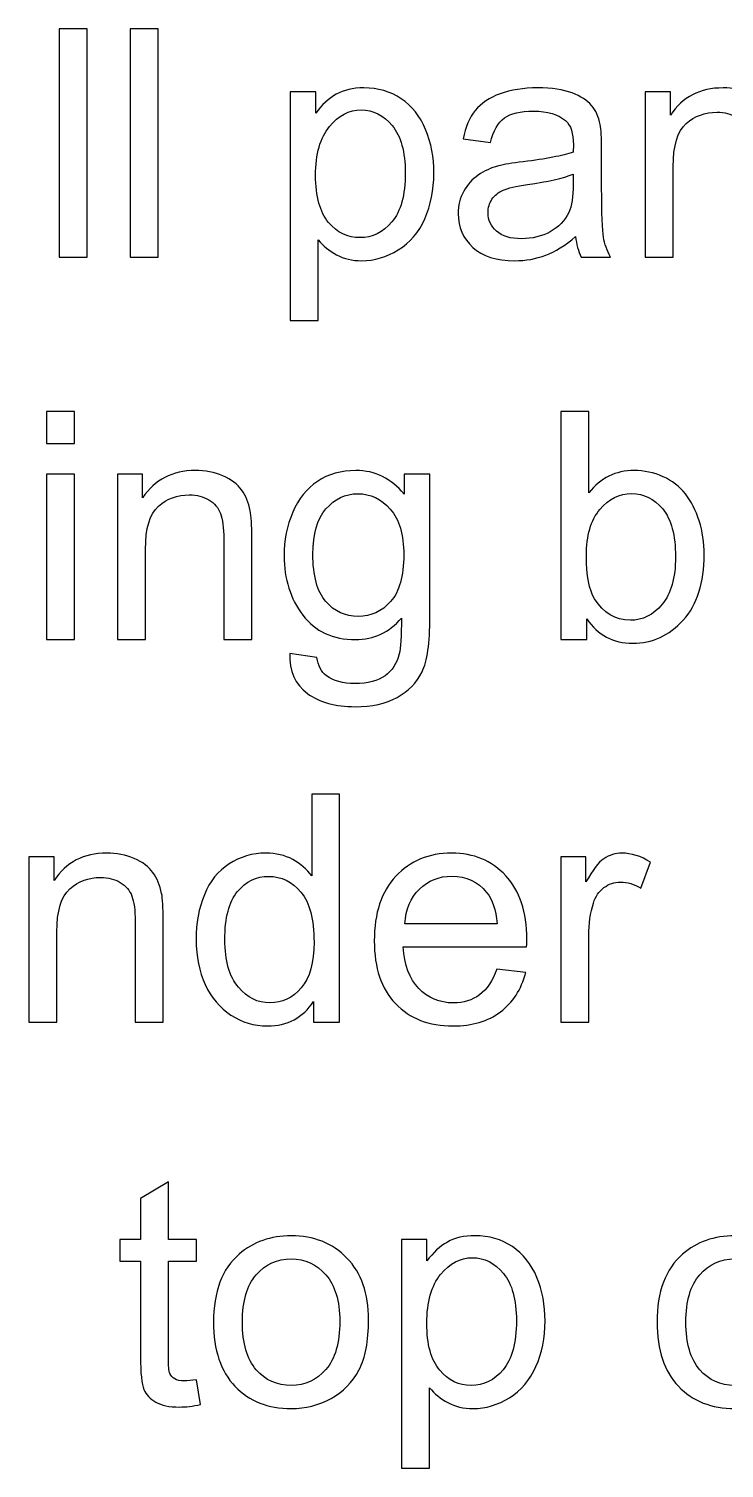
# Model space of a CAD drawing. Header units: centimetres. Extents: x -233 to -82, y 123 to 153.
# Drawn here: x -167.181 to -166.412, y 146.526 to 148.118 of the extents above; entities that cross this region are included whole.
import ezdxf

# ---------------------------------------------------------------- set-up
doc = ezdxf.new("R2010")
doc.units = ezdxf.units.CM
doc.header["$MEASUREMENT"] = 0
doc.layers.add('layer 1', color=7, linetype='Continuous')

msp = doc.modelspace()

# ---------------------------------------------------------------- linework, layer by layer
at = {"layer": 'layer 1'}
for points, knots in [([(-167.14707, 147.86595), (-167.14707, 147.86595), (-167.14707, 148.11845), (-167.14707, 148.11845), (-167.14707, 148.11845), (-167.14707, 148.11845), (-167.11607, 148.11845), (-167.11607, 148.11845), (-167.11607, 148.11845), (-167.11607, 148.11845), (-167.11607, 147.86595), (-167.11607, 147.86595), (-167.11607, 147.86595), (-167.11607, 147.86595), (-167.14707, 147.86595), (-167.14707, 147.86595)], [0, 0, 0, 0, 0.2, 0.2, 0.2, 0.2, 0.4, 0.4, 0.4, 0.4, 0.6, 0.6, 0.6, 0.6, 1, 1, 1, 1]), ([(-167.06867, 147.86595), (-167.06867, 147.86595), (-167.06867, 148.11845), (-167.06867, 148.11845), (-167.06867, 148.11845), (-167.06867, 148.11845), (-167.03767, 148.11845), (-167.03767, 148.11845), (-167.03767, 148.11845), (-167.03767, 148.11845), (-167.03767, 147.86595), (-167.03767, 147.86595), (-167.03767, 147.86595), (-167.03767, 147.86595), (-167.06867, 147.86595), (-167.06867, 147.86595)], [0, 0, 0, 0, 0.2, 0.2, 0.2, 0.2, 0.4, 0.4, 0.4, 0.4, 0.6, 0.6, 0.6, 0.6, 1, 1, 1, 1]), ([(-166.89157, 147.79585), (-166.89157, 147.79585), (-166.89157, 148.04885), (-166.89157, 148.04885), (-166.89157, 148.04885), (-166.89157, 148.04885), (-166.86337, 148.04885), (-166.86337, 148.04885), (-166.86337, 148.04885), (-166.86337, 148.04885), (-166.86337, 148.02515), (-166.86337, 148.02515), (-166.86337, 148.02515), (-166.85667, 148.03445), (-166.84917, 148.04135), (-166.84077, 148.04605), (-166.84077, 148.04605), (-166.83247, 148.05075), (-166.82227, 148.05305), (-166.81027, 148.05305), (-166.81027, 148.05305), (-166.79467, 148.05305), (-166.78087, 148.04905), (-166.76897, 148.04105), (-166.76897, 148.04105), (-166.75707, 148.03295), (-166.74797, 148.02165), (-166.74187, 148.00695), (-166.74187, 148.00695), (-166.73577, 147.99225), (-166.73277, 147.97625), (-166.73277, 147.95875), (-166.73277, 147.95875), (-166.73277, 147.94005), (-166.73617, 147.92325), (-166.74287, 147.90825), (-166.74287, 147.90825), (-166.74957, 147.89325), (-166.75937, 147.88175), (-166.77217, 147.87385), (-166.77217, 147.87385), (-166.78497, 147.86585), (-166.79847, 147.86185), (-166.81257, 147.86185), (-166.81257, 147.86185), (-166.82287, 147.86185), (-166.83217, 147.86405), (-166.84037, 147.86845), (-166.84037, 147.86845), (-166.84857, 147.87275), (-166.85527, 147.87825), (-166.86057, 147.88485), (-166.86057, 147.88485), (-166.86057, 147.88485), (-166.86057, 147.79585), (-166.86057, 147.79585), (-166.86057, 147.79585), (-166.86057, 147.79585), (-166.89157, 147.79585), (-166.89157, 147.79585)], [0, 0, 0, 0, 0.0625, 0.0625, 0.0625, 0.0625, 0.125, 0.125, 0.125, 0.125, 0.1875, 0.1875, 0.1875, 0.1875, 0.25, 0.25, 0.25, 0.25, 0.3125, 0.3125, 0.3125, 0.3125, 0.375, 0.375, 0.375, 0.375, 0.4375, 0.4375, 0.4375, 0.4375, 0.5, 0.5, 0.5, 0.5, 0.5625, 0.5625, 0.5625, 0.5625, 0.625, 0.625, 0.625, 0.625, 0.6875, 0.6875, 0.6875, 0.6875, 0.75, 0.75, 0.75, 0.75, 0.8125, 0.8125, 0.8125, 0.8125, 0.875, 0.875, 0.875, 0.875, 1, 1, 1, 1]), ([(-166.57607, 147.88855), (-166.58757, 147.87875), (-166.59857, 147.87185), (-166.60917, 147.86785), (-166.60917, 147.86785), (-166.61987, 147.86385), (-166.63127, 147.86185), (-166.64337, 147.86185), (-166.64337, 147.86185), (-166.66347, 147.86185), (-166.67897, 147.86675), (-166.68977, 147.87655), (-166.68977, 147.87655), (-166.70057, 147.88635), (-166.70597, 147.89885), (-166.70597, 147.91415), (-166.70597, 147.91415), (-166.70597, 147.92315), (-166.70387, 147.93135), (-166.69977, 147.93875), (-166.69977, 147.93875), (-166.69567, 147.94615), (-166.69037, 147.95205), (-166.68377, 147.95655), (-166.68377, 147.95655), (-166.67717, 147.96105), (-166.66977, 147.96445), (-166.66147, 147.96675), (-166.66147, 147.96675), (-166.65537, 147.96835), (-166.64627, 147.96985), (-166.63397, 147.97135), (-166.63397, 147.97135), (-166.60887, 147.97435), (-166.59047, 147.97795), (-166.57867, 147.98205), (-166.57867, 147.98205), (-166.57857, 147.98635), (-166.57847, 147.98905), (-166.57847, 147.99015), (-166.57847, 147.99015), (-166.57847, 148.00275), (-166.58137, 148.01165), (-166.58727, 148.01685), (-166.58727, 148.01685), (-166.59517, 148.02385), (-166.60697, 148.02735), (-166.62257, 148.02735), (-166.62257, 148.02735), (-166.63717, 148.02735), (-166.64797, 148.02485), (-166.65487, 148.01975), (-166.65487, 148.01975), (-166.66177, 148.01465), (-166.66697, 148.00555), (-166.67027, 147.99255), (-166.67027, 147.99255), (-166.67027, 147.99255), (-166.70057, 147.99665), (-166.70057, 147.99665), (-166.70057, 147.99665), (-166.69787, 148.00965), (-166.69327, 148.02015), (-166.68697, 148.02815), (-166.68697, 148.02815), (-166.68067, 148.03605), (-166.67147, 148.04225), (-166.65957, 148.04655), (-166.65957, 148.04655), (-166.64767, 148.05085), (-166.63377, 148.05305), (-166.61807, 148.05305), (-166.61807, 148.05305), (-166.60247, 148.05305), (-166.58977, 148.05125), (-166.57997, 148.04755), (-166.57997, 148.04755), (-166.57027, 148.04385), (-166.56307, 148.03915), (-166.55847, 148.03365), (-166.55847, 148.03365), (-166.55387, 148.02805), (-166.55067, 148.02105), (-166.54887, 148.01255), (-166.54887, 148.01255), (-166.54777, 148.00725), (-166.54727, 147.99775), (-166.54727, 147.98395), (-166.54727, 147.98395), (-166.54727, 147.98395), (-166.54727, 147.94265), (-166.54727, 147.94265), (-166.54727, 147.94265), (-166.54727, 147.91375), (-166.54657, 147.89555), (-166.54527, 147.88795), (-166.54527, 147.88795), (-166.54397, 147.88025), (-166.54137, 147.87295), (-166.53747, 147.86595), (-166.53747, 147.86595), (-166.53747, 147.86595), (-166.56987, 147.86595), (-166.56987, 147.86595), (-166.56987, 147.86595), (-166.57307, 147.87235), (-166.57517, 147.87985), (-166.57607, 147.88855)], [0, 0, 0, 0, 0.0357143, 0.0357143, 0.0357143, 0.0357143, 0.0714286, 0.0714286, 0.0714286, 0.0714286, 0.1071429, 0.1071429, 0.1071429, 0.1071429, 0.1428571, 0.1428571, 0.1428571, 0.1428571, 0.1785714, 0.1785714, 0.1785714, 0.1785714, 0.2142857, 0.2142857, 0.2142857, 0.2142857, 0.25, 0.25, 0.25, 0.25, 0.2857143, 0.2857143, 0.2857143, 0.2857143, 0.3214286, 0.3214286, 0.3214286, 0.3214286, 0.3571429, 0.3571429, 0.3571429, 0.3571429, 0.3928571, 0.3928571, 0.3928571, 0.3928571, 0.4285714, 0.4285714, 0.4285714, 0.4285714, 0.4642857, 0.4642857, 0.4642857, 0.4642857, 0.5, 0.5, 0.5, 0.5, 0.5357143, 0.5357143, 0.5357143, 0.5357143, 0.5714286, 0.5714286, 0.5714286, 0.5714286, 0.6071429, 0.6071429, 0.6071429, 0.6071429, 0.6428571, 0.6428571, 0.6428571, 0.6428571, 0.6785714, 0.6785714, 0.6785714, 0.6785714, 0.7142857, 0.7142857, 0.7142857, 0.7142857, 0.75, 0.75, 0.75, 0.75, 0.7857143, 0.7857143, 0.7857143, 0.7857143, 0.8214286, 0.8214286, 0.8214286, 0.8214286, 0.8571429, 0.8571429, 0.8571429, 0.8571429, 0.8928571, 0.8928571, 0.8928571, 0.8928571, 0.9285714, 0.9285714, 0.9285714, 0.9285714, 1, 1, 1, 1]), ([(-166.49917, 147.86595), (-166.49917, 147.86595), (-166.49917, 148.04885), (-166.49917, 148.04885), (-166.49917, 148.04885), (-166.49917, 148.04885), (-166.47127, 148.04885), (-166.47127, 148.04885), (-166.47127, 148.04885), (-166.47127, 148.04885), (-166.47127, 148.02285), (-166.47127, 148.02285), (-166.47127, 148.02285), (-166.45787, 148.04295), (-166.43847, 148.05305), (-166.41307, 148.05305), (-166.41307, 148.05305), (-166.40207, 148.05305), (-166.39197, 148.05105), (-166.38267, 148.04715), (-166.38267, 148.04715), (-166.37337, 148.04315), (-166.36647, 148.03795), (-166.36187, 148.03155), (-166.36187, 148.03155), (-166.35737, 148.02505), (-166.35417, 148.01745), (-166.35227, 148.00855), (-166.35227, 148.00855), (-166.35117, 148.00285), (-166.35057, 147.99275), (-166.35057, 147.97845), (-166.35057, 147.97845), (-166.35057, 147.97845), (-166.35057, 147.86595), (-166.35057, 147.86595), (-166.35057, 147.86595), (-166.35057, 147.86595), (-166.38157, 147.86595), (-166.38157, 147.86595), (-166.38157, 147.86595), (-166.38157, 147.86595), (-166.38157, 147.97725), (-166.38157, 147.97725), (-166.38157, 147.97725), (-166.38157, 147.98985), (-166.38277, 147.99925), (-166.38517, 148.00555), (-166.38517, 148.00555), (-166.38757, 148.01185), (-166.39187, 148.01685), (-166.39797, 148.02055), (-166.39797, 148.02055), (-166.40417, 148.02425), (-166.41137, 148.02615), (-166.41967, 148.02615), (-166.41967, 148.02615), (-166.43287, 148.02615), (-166.44427, 148.02195), (-166.45377, 148.01355), (-166.45377, 148.01355), (-166.46337, 148.00515), (-166.46817, 147.98925), (-166.46817, 147.96585), (-166.46817, 147.96585), (-166.46817, 147.96585), (-166.46817, 147.86595), (-166.46817, 147.86595), (-166.46817, 147.86595), (-166.46817, 147.86595), (-166.49917, 147.86595), (-166.49917, 147.86595)], [0, 0, 0, 0, 0.0526316, 0.0526316, 0.0526316, 0.0526316, 0.1052632, 0.1052632, 0.1052632, 0.1052632, 0.1578947, 0.1578947, 0.1578947, 0.1578947, 0.2105263, 0.2105263, 0.2105263, 0.2105263, 0.2631579, 0.2631579, 0.2631579, 0.2631579, 0.3157895, 0.3157895, 0.3157895, 0.3157895, 0.3684211, 0.3684211, 0.3684211, 0.3684211, 0.4210526, 0.4210526, 0.4210526, 0.4210526, 0.4736842, 0.4736842, 0.4736842, 0.4736842, 0.5263158, 0.5263158, 0.5263158, 0.5263158, 0.5789474, 0.5789474, 0.5789474, 0.5789474, 0.6315789, 0.6315789, 0.6315789, 0.6315789, 0.6842105, 0.6842105, 0.6842105, 0.6842105, 0.7368421, 0.7368421, 0.7368421, 0.7368421, 0.7894737, 0.7894737, 0.7894737, 0.7894737, 0.8421053, 0.8421053, 0.8421053, 0.8421053, 0.8947368, 0.8947368, 0.8947368, 0.8947368, 1, 1, 1, 1]), ([(-166.86357, 147.95635), (-166.86357, 147.93285), (-166.85877, 147.91545), (-166.84927, 147.90425), (-166.84927, 147.90425), (-166.83977, 147.89295), (-166.82817, 147.88735), (-166.81457, 147.88735), (-166.81457, 147.88735), (-166.80087, 147.88735), (-166.78907, 147.89315), (-166.77917, 147.90485), (-166.77917, 147.90485), (-166.76937, 147.91645), (-166.76447, 147.93445), (-166.76447, 147.95895), (-166.76447, 147.95895), (-166.76447, 147.98225), (-166.76927, 147.99975), (-166.77887, 148.01135), (-166.77887, 148.01135), (-166.78847, 148.02295), (-166.79997, 148.02875), (-166.81327, 148.02875), (-166.81327, 148.02875), (-166.82647, 148.02875), (-166.83817, 148.02255), (-166.84827, 148.01025), (-166.84827, 148.01025), (-166.85847, 147.99785), (-166.86357, 147.97985), (-166.86357, 147.95635)], [0, 0, 0, 0, 0.1111111, 0.1111111, 0.1111111, 0.1111111, 0.2222222, 0.2222222, 0.2222222, 0.2222222, 0.3333333, 0.3333333, 0.3333333, 0.3333333, 0.4444444, 0.4444444, 0.4444444, 0.4444444, 0.5555556, 0.5555556, 0.5555556, 0.5555556, 0.6666667, 0.6666667, 0.6666667, 0.6666667, 0.7777778, 0.7777778, 0.7777778, 0.7777778, 1, 1, 1, 1]), ([(-166.57867, 147.95775), (-166.58987, 147.95315), (-166.60677, 147.94925), (-166.62927, 147.94605), (-166.62927, 147.94605), (-166.64197, 147.94415), (-166.65097, 147.94215), (-166.65627, 147.93985), (-166.65627, 147.93985), (-166.66157, 147.93755), (-166.66567, 147.93425), (-166.66857, 147.92985), (-166.66857, 147.92985), (-166.67147, 147.92535), (-166.67287, 147.92045), (-166.67287, 147.91505), (-166.67287, 147.91505), (-166.67287, 147.90675), (-166.66977, 147.89995), (-166.66347, 147.89445), (-166.66347, 147.89445), (-166.65717, 147.88895), (-166.64807, 147.88615), (-166.63597, 147.88615), (-166.63597, 147.88615), (-166.62407, 147.88615), (-166.61337, 147.88875), (-166.60407, 147.89395), (-166.60407, 147.89395), (-166.59477, 147.89915), (-166.58797, 147.90625), (-166.58367, 147.91535), (-166.58367, 147.91535), (-166.58037, 147.92235), (-166.57867, 147.93265), (-166.57867, 147.94635), (-166.57867, 147.94635), (-166.57867, 147.94635), (-166.57867, 147.95775), (-166.57867, 147.95775)], [0, 0, 0, 0, 0.0909091, 0.0909091, 0.0909091, 0.0909091, 0.1818182, 0.1818182, 0.1818182, 0.1818182, 0.2727273, 0.2727273, 0.2727273, 0.2727273, 0.3636364, 0.3636364, 0.3636364, 0.3636364, 0.4545455, 0.4545455, 0.4545455, 0.4545455, 0.5454545, 0.5454545, 0.5454545, 0.5454545, 0.6363636, 0.6363636, 0.6363636, 0.6363636, 0.7272727, 0.7272727, 0.7272727, 0.7272727, 0.8181818, 0.8181818, 0.8181818, 0.8181818, 1, 1, 1, 1]), ([(-167.161, 147.65951), (-167.161, 147.65951), (-167.161, 147.69511), (-167.161, 147.69511), (-167.161, 147.69511), (-167.161, 147.69511), (-167.13, 147.69511), (-167.13, 147.69511), (-167.13, 147.69511), (-167.13, 147.69511), (-167.13, 147.65951), (-167.13, 147.65951), (-167.13, 147.65951), (-167.13, 147.65951), (-167.161, 147.65951), (-167.161, 147.65951)], [0, 0, 0, 0, 0.2, 0.2, 0.2, 0.2, 0.4, 0.4, 0.4, 0.4, 0.6, 0.6, 0.6, 0.6, 1, 1, 1, 1]), ([(-166.5638, 147.44261), (-166.5638, 147.44261), (-166.5925, 147.44261), (-166.5925, 147.44261), (-166.5925, 147.44261), (-166.5925, 147.44261), (-166.5925, 147.69511), (-166.5925, 147.69511), (-166.5925, 147.69511), (-166.5925, 147.69511), (-166.5615, 147.69511), (-166.5615, 147.69511), (-166.5615, 147.69511), (-166.5615, 147.69511), (-166.5615, 147.60501), (-166.5615, 147.60501), (-166.5615, 147.60501), (-166.5484, 147.62151), (-166.5317, 147.62971), (-166.5114, 147.62971), (-166.5114, 147.62971), (-166.5001, 147.62971), (-166.4895, 147.62741), (-166.4794, 147.62291), (-166.4794, 147.62291), (-166.4694, 147.61841), (-166.4611, 147.61201), (-166.4546, 147.60381), (-166.4546, 147.60381), (-166.4481, 147.59551), (-166.4431, 147.58561), (-166.4394, 147.57401), (-166.4394, 147.57401), (-166.4357, 147.56241), (-166.4339, 147.55001), (-166.4339, 147.53681), (-166.4339, 147.53681), (-166.4339, 147.50551), (-166.4416, 147.48131), (-166.4571, 147.46421), (-166.4571, 147.46421), (-166.4726, 147.44711), (-166.4912, 147.43851), (-166.5129, 147.43851), (-166.5129, 147.43851), (-166.5345, 147.43851), (-166.5515, 147.44751), (-166.5638, 147.46551), (-166.5638, 147.46551), (-166.5638, 147.46551), (-166.5638, 147.44261), (-166.5638, 147.44261)], [0, 0, 0, 0, 0.0714286, 0.0714286, 0.0714286, 0.0714286, 0.1428571, 0.1428571, 0.1428571, 0.1428571, 0.2142857, 0.2142857, 0.2142857, 0.2142857, 0.2857143, 0.2857143, 0.2857143, 0.2857143, 0.3571429, 0.3571429, 0.3571429, 0.3571429, 0.4285714, 0.4285714, 0.4285714, 0.4285714, 0.5, 0.5, 0.5, 0.5, 0.5714286, 0.5714286, 0.5714286, 0.5714286, 0.6428571, 0.6428571, 0.6428571, 0.6428571, 0.7142857, 0.7142857, 0.7142857, 0.7142857, 0.7857143, 0.7857143, 0.7857143, 0.7857143, 0.8571429, 0.8571429, 0.8571429, 0.8571429, 1, 1, 1, 1]), ([(-167.161, 147.44261), (-167.161, 147.44261), (-167.161, 147.62551), (-167.161, 147.62551), (-167.161, 147.62551), (-167.161, 147.62551), (-167.13, 147.62551), (-167.13, 147.62551), (-167.13, 147.62551), (-167.13, 147.62551), (-167.13, 147.44261), (-167.13, 147.44261), (-167.13, 147.44261), (-167.13, 147.44261), (-167.161, 147.44261), (-167.161, 147.44261)], [0, 0, 0, 0, 0.2, 0.2, 0.2, 0.2, 0.4, 0.4, 0.4, 0.4, 0.6, 0.6, 0.6, 0.6, 1, 1, 1, 1]), ([(-167.0827, 147.44261), (-167.0827, 147.44261), (-167.0827, 147.62551), (-167.0827, 147.62551), (-167.0827, 147.62551), (-167.0827, 147.62551), (-167.0548, 147.62551), (-167.0548, 147.62551), (-167.0548, 147.62551), (-167.0548, 147.62551), (-167.0548, 147.59951), (-167.0548, 147.59951), (-167.0548, 147.59951), (-167.0414, 147.61961), (-167.022, 147.62971), (-166.9966, 147.62971), (-166.9966, 147.62971), (-166.9856, 147.62971), (-166.9755, 147.62771), (-166.9662, 147.62381), (-166.9662, 147.62381), (-166.9569, 147.61981), (-166.95, 147.61461), (-166.9454, 147.60821), (-166.9454, 147.60821), (-166.9409, 147.60171), (-166.9377, 147.59411), (-166.9358, 147.58521), (-166.9358, 147.58521), (-166.9347, 147.57951), (-166.9341, 147.56941), (-166.9341, 147.55511), (-166.9341, 147.55511), (-166.9341, 147.55511), (-166.9341, 147.44261), (-166.9341, 147.44261), (-166.9341, 147.44261), (-166.9341, 147.44261), (-166.9651, 147.44261), (-166.9651, 147.44261), (-166.9651, 147.44261), (-166.9651, 147.44261), (-166.9651, 147.55391), (-166.9651, 147.55391), (-166.9651, 147.55391), (-166.9651, 147.56651), (-166.9663, 147.57591), (-166.9687, 147.58221), (-166.9687, 147.58221), (-166.9711, 147.58851), (-166.9754, 147.59351), (-166.9815, 147.59721), (-166.9815, 147.59721), (-166.9877, 147.60091), (-166.9949, 147.60281), (-167.0032, 147.60281), (-167.0032, 147.60281), (-167.0164, 147.60281), (-167.0278, 147.59861), (-167.0373, 147.59021), (-167.0373, 147.59021), (-167.0469, 147.58181), (-167.0517, 147.56591), (-167.0517, 147.54251), (-167.0517, 147.54251), (-167.0517, 147.54251), (-167.0517, 147.44261), (-167.0517, 147.44261), (-167.0517, 147.44261), (-167.0517, 147.44261), (-167.0827, 147.44261), (-167.0827, 147.44261)], [0, 0, 0, 0, 0.0526316, 0.0526316, 0.0526316, 0.0526316, 0.1052632, 0.1052632, 0.1052632, 0.1052632, 0.1578947, 0.1578947, 0.1578947, 0.1578947, 0.2105263, 0.2105263, 0.2105263, 0.2105263, 0.2631579, 0.2631579, 0.2631579, 0.2631579, 0.3157895, 0.3157895, 0.3157895, 0.3157895, 0.3684211, 0.3684211, 0.3684211, 0.3684211, 0.4210526, 0.4210526, 0.4210526, 0.4210526, 0.4736842, 0.4736842, 0.4736842, 0.4736842, 0.5263158, 0.5263158, 0.5263158, 0.5263158, 0.5789474, 0.5789474, 0.5789474, 0.5789474, 0.6315789, 0.6315789, 0.6315789, 0.6315789, 0.6842105, 0.6842105, 0.6842105, 0.6842105, 0.7368421, 0.7368421, 0.7368421, 0.7368421, 0.7894737, 0.7894737, 0.7894737, 0.7894737, 0.8421053, 0.8421053, 0.8421053, 0.8421053, 0.8947368, 0.8947368, 0.8947368, 0.8947368, 1, 1, 1, 1]), ([(-166.8922, 147.42741), (-166.8922, 147.42741), (-166.8621, 147.42301), (-166.8621, 147.42301), (-166.8621, 147.42301), (-166.8608, 147.41371), (-166.8573, 147.40691), (-166.8516, 147.40261), (-166.8516, 147.40261), (-166.8439, 147.39691), (-166.8334, 147.39401), (-166.8201, 147.39401), (-166.8201, 147.39401), (-166.8057, 147.39401), (-166.7946, 147.39691), (-166.7868, 147.40261), (-166.7868, 147.40261), (-166.779, 147.40831), (-166.7737, 147.41641), (-166.771, 147.42681), (-166.771, 147.42681), (-166.7694, 147.43311), (-166.7686, 147.44631), (-166.7687, 147.46651), (-166.7687, 147.46651), (-166.7822, 147.45061), (-166.7991, 147.44261), (-166.8194, 147.44261), (-166.8194, 147.44261), (-166.8445, 147.44261), (-166.864, 147.45171), (-166.8777, 147.46981), (-166.8777, 147.46981), (-166.8915, 147.48791), (-166.8984, 147.50971), (-166.8984, 147.53511), (-166.8984, 147.53511), (-166.8984, 147.55261), (-166.8952, 147.56871), (-166.8889, 147.58351), (-166.8889, 147.58351), (-166.8826, 147.59821), (-166.8735, 147.60961), (-166.8615, 147.61771), (-166.8615, 147.61771), (-166.8495, 147.62571), (-166.8354, 147.62971), (-166.8192, 147.62971), (-166.8192, 147.62971), (-166.7976, 147.62971), (-166.7798, 147.62101), (-166.7658, 147.60351), (-166.7658, 147.60351), (-166.7658, 147.60351), (-166.7658, 147.62551), (-166.7658, 147.62551), (-166.7658, 147.62551), (-166.7658, 147.62551), (-166.7372, 147.62551), (-166.7372, 147.62551), (-166.7372, 147.62551), (-166.7372, 147.62551), (-166.7372, 147.46741), (-166.7372, 147.46741), (-166.7372, 147.46741), (-166.7372, 147.43891), (-166.7401, 147.41871), (-166.7459, 147.40681), (-166.7459, 147.40681), (-166.7517, 147.39491), (-166.7609, 147.38561), (-166.7734, 147.37871), (-166.7734, 147.37871), (-166.786, 147.37181), (-166.8015, 147.36841), (-166.8199, 147.36841), (-166.8199, 147.36841), (-166.8417, 147.36841), (-166.8593, 147.37331), (-166.8727, 147.38311), (-166.8727, 147.38311), (-166.8862, 147.39291), (-166.8927, 147.40771), (-166.8922, 147.42741)], [0, 0, 0, 0, 0.0454545, 0.0454545, 0.0454545, 0.0454545, 0.0909091, 0.0909091, 0.0909091, 0.0909091, 0.1363636, 0.1363636, 0.1363636, 0.1363636, 0.1818182, 0.1818182, 0.1818182, 0.1818182, 0.2272727, 0.2272727, 0.2272727, 0.2272727, 0.2727273, 0.2727273, 0.2727273, 0.2727273, 0.3181818, 0.3181818, 0.3181818, 0.3181818, 0.3636364, 0.3636364, 0.3636364, 0.3636364, 0.4090909, 0.4090909, 0.4090909, 0.4090909, 0.4545455, 0.4545455, 0.4545455, 0.4545455, 0.5, 0.5, 0.5, 0.5, 0.5454545, 0.5454545, 0.5454545, 0.5454545, 0.5909091, 0.5909091, 0.5909091, 0.5909091, 0.6363636, 0.6363636, 0.6363636, 0.6363636, 0.6818182, 0.6818182, 0.6818182, 0.6818182, 0.7272727, 0.7272727, 0.7272727, 0.7272727, 0.7727273, 0.7727273, 0.7727273, 0.7727273, 0.8181818, 0.8181818, 0.8181818, 0.8181818, 0.8636364, 0.8636364, 0.8636364, 0.8636364, 0.9090909, 0.9090909, 0.9090909, 0.9090909, 1, 1, 1, 1]), ([(-166.8666, 147.53731), (-166.8666, 147.51331), (-166.8618, 147.49581), (-166.8523, 147.48481), (-166.8523, 147.48481), (-166.8428, 147.47381), (-166.8308, 147.46831), (-166.8164, 147.46831), (-166.8164, 147.46831), (-166.8022, 147.46831), (-166.7903, 147.47381), (-166.7806, 147.48481), (-166.7806, 147.48481), (-166.7709, 147.49571), (-166.7661, 147.51291), (-166.7661, 147.53631), (-166.7661, 147.53631), (-166.7661, 147.55871), (-166.7711, 147.57561), (-166.781, 147.58701), (-166.781, 147.58701), (-166.7909, 147.59831), (-166.8029, 147.60401), (-166.817, 147.60401), (-166.817, 147.60401), (-166.8307, 147.60401), (-166.8424, 147.59841), (-166.8521, 147.58721), (-166.8521, 147.58721), (-166.8618, 147.57601), (-166.8666, 147.55941), (-166.8666, 147.53731)], [0, 0, 0, 0, 0.1111111, 0.1111111, 0.1111111, 0.1111111, 0.2222222, 0.2222222, 0.2222222, 0.2222222, 0.3333333, 0.3333333, 0.3333333, 0.3333333, 0.4444444, 0.4444444, 0.4444444, 0.4444444, 0.5555556, 0.5555556, 0.5555556, 0.5555556, 0.6666667, 0.6666667, 0.6666667, 0.6666667, 0.7777778, 0.7777778, 0.7777778, 0.7777778, 1, 1, 1, 1]), ([(-166.5641, 147.53541), (-166.5641, 147.51351), (-166.5611, 147.49761), (-166.5551, 147.48791), (-166.5551, 147.48791), (-166.5454, 147.47201), (-166.5322, 147.46401), (-166.5155, 147.46401), (-166.5155, 147.46401), (-166.502, 147.46401), (-166.4903, 147.46991), (-166.4804, 147.48171), (-166.4804, 147.48171), (-166.4705, 147.49341), (-166.4656, 147.51091), (-166.4656, 147.53421), (-166.4656, 147.53421), (-166.4656, 147.55811), (-166.4703, 147.57581), (-166.4798, 147.58721), (-166.4798, 147.58721), (-166.4893, 147.59851), (-166.5007, 147.60421), (-166.5141, 147.60421), (-166.5141, 147.60421), (-166.5277, 147.60421), (-166.5394, 147.59831), (-166.5493, 147.58661), (-166.5493, 147.58661), (-166.5592, 147.57481), (-166.5641, 147.55771), (-166.5641, 147.53541)], [0, 0, 0, 0, 0.1111111, 0.1111111, 0.1111111, 0.1111111, 0.2222222, 0.2222222, 0.2222222, 0.2222222, 0.3333333, 0.3333333, 0.3333333, 0.3333333, 0.4444444, 0.4444444, 0.4444444, 0.4444444, 0.5555556, 0.5555556, 0.5555556, 0.5555556, 0.6666667, 0.6666667, 0.6666667, 0.6666667, 0.7777778, 0.7777778, 0.7777778, 0.7777778, 1, 1, 1, 1]), ([(-166.8659, 147.01928), (-166.8659, 147.01928), (-166.8659, 147.04238), (-166.8659, 147.04238), (-166.8659, 147.04238), (-166.8775, 147.02428), (-166.8945, 147.01518), (-166.917, 147.01518), (-166.917, 147.01518), (-166.9316, 147.01518), (-166.945, 147.01918), (-166.9572, 147.02728), (-166.9572, 147.02728), (-166.9695, 147.03528), (-166.9789, 147.04648), (-166.9856, 147.06088), (-166.9856, 147.06088), (-166.9923, 147.07528), (-166.9957, 147.09188), (-166.9957, 147.11058), (-166.9957, 147.11058), (-166.9957, 147.12888), (-166.9927, 147.14538), (-166.9866, 147.16028), (-166.9866, 147.16028), (-166.9805, 147.17518), (-166.9714, 147.18658), (-166.9592, 147.19448), (-166.9592, 147.19448), (-166.9471, 147.20238), (-166.9335, 147.20638), (-166.9184, 147.20638), (-166.9184, 147.20638), (-166.9074, 147.20638), (-166.8976, 147.20408), (-166.8889, 147.19938), (-166.8889, 147.19938), (-166.8803, 147.19468), (-166.8733, 147.18868), (-166.8679, 147.18118), (-166.8679, 147.18118), (-166.8679, 147.18118), (-166.8679, 147.27178), (-166.8679, 147.27178), (-166.8679, 147.27178), (-166.8679, 147.27178), (-166.8371, 147.27178), (-166.8371, 147.27178), (-166.8371, 147.27178), (-166.8371, 147.27178), (-166.8371, 147.01928), (-166.8371, 147.01928), (-166.8371, 147.01928), (-166.8371, 147.01928), (-166.8659, 147.01928), (-166.8659, 147.01928)], [0, 0, 0, 0, 0.0666667, 0.0666667, 0.0666667, 0.0666667, 0.1333333, 0.1333333, 0.1333333, 0.1333333, 0.2, 0.2, 0.2, 0.2, 0.2666667, 0.2666667, 0.2666667, 0.2666667, 0.3333333, 0.3333333, 0.3333333, 0.3333333, 0.4, 0.4, 0.4, 0.4, 0.4666667, 0.4666667, 0.4666667, 0.4666667, 0.5333333, 0.5333333, 0.5333333, 0.5333333, 0.6, 0.6, 0.6, 0.6, 0.6666667, 0.6666667, 0.6666667, 0.6666667, 0.7333333, 0.7333333, 0.7333333, 0.7333333, 0.8, 0.8, 0.8, 0.8, 0.8666667, 0.8666667, 0.8666667, 0.8666667, 1, 1, 1, 1]), ([(-167.1807, 147.01928), (-167.1807, 147.01928), (-167.1807, 147.20218), (-167.1807, 147.20218), (-167.1807, 147.20218), (-167.1807, 147.20218), (-167.1528, 147.20218), (-167.1528, 147.20218), (-167.1528, 147.20218), (-167.1528, 147.20218), (-167.1528, 147.17618), (-167.1528, 147.17618), (-167.1528, 147.17618), (-167.1394, 147.19628), (-167.12, 147.20638), (-167.0946, 147.20638), (-167.0946, 147.20638), (-167.0836, 147.20638), (-167.0735, 147.20438), (-167.0642, 147.20048), (-167.0642, 147.20048), (-167.0549, 147.19648), (-167.048, 147.19128), (-167.0434, 147.18488), (-167.0434, 147.18488), (-167.0389, 147.17838), (-167.0357, 147.17078), (-167.0338, 147.16188), (-167.0338, 147.16188), (-167.0327, 147.15618), (-167.0321, 147.14608), (-167.0321, 147.13178), (-167.0321, 147.13178), (-167.0321, 147.13178), (-167.0321, 147.01928), (-167.0321, 147.01928), (-167.0321, 147.01928), (-167.0321, 147.01928), (-167.0631, 147.01928), (-167.0631, 147.01928), (-167.0631, 147.01928), (-167.0631, 147.01928), (-167.0631, 147.13058), (-167.0631, 147.13058), (-167.0631, 147.13058), (-167.0631, 147.14318), (-167.0643, 147.15258), (-167.0667, 147.15888), (-167.0667, 147.15888), (-167.0691, 147.16518), (-167.0734, 147.17018), (-167.0795, 147.17388), (-167.0795, 147.17388), (-167.0857, 147.17758), (-167.0929, 147.17948), (-167.1012, 147.17948), (-167.1012, 147.17948), (-167.1144, 147.17948), (-167.1258, 147.17528), (-167.1353, 147.16688), (-167.1353, 147.16688), (-167.1449, 147.15848), (-167.1497, 147.14258), (-167.1497, 147.11918), (-167.1497, 147.11918), (-167.1497, 147.11918), (-167.1497, 147.01928), (-167.1497, 147.01928), (-167.1497, 147.01928), (-167.1497, 147.01928), (-167.1807, 147.01928), (-167.1807, 147.01928)], [0, 0, 0, 0, 0.0526316, 0.0526316, 0.0526316, 0.0526316, 0.1052632, 0.1052632, 0.1052632, 0.1052632, 0.1578947, 0.1578947, 0.1578947, 0.1578947, 0.2105263, 0.2105263, 0.2105263, 0.2105263, 0.2631579, 0.2631579, 0.2631579, 0.2631579, 0.3157895, 0.3157895, 0.3157895, 0.3157895, 0.3684211, 0.3684211, 0.3684211, 0.3684211, 0.4210526, 0.4210526, 0.4210526, 0.4210526, 0.4736842, 0.4736842, 0.4736842, 0.4736842, 0.5263158, 0.5263158, 0.5263158, 0.5263158, 0.5789474, 0.5789474, 0.5789474, 0.5789474, 0.6315789, 0.6315789, 0.6315789, 0.6315789, 0.6842105, 0.6842105, 0.6842105, 0.6842105, 0.7368421, 0.7368421, 0.7368421, 0.7368421, 0.7894737, 0.7894737, 0.7894737, 0.7894737, 0.8421053, 0.8421053, 0.8421053, 0.8421053, 0.8947368, 0.8947368, 0.8947368, 0.8947368, 1, 1, 1, 1]), ([(-166.6631, 147.07818), (-166.6631, 147.07818), (-166.6311, 147.07418), (-166.6311, 147.07418), (-166.6311, 147.07418), (-166.6362, 147.05548), (-166.6455, 147.04098), (-166.6592, 147.03068), (-166.6592, 147.03068), (-166.6729, 147.02038), (-166.6903, 147.01518), (-166.7115, 147.01518), (-166.7115, 147.01518), (-166.7383, 147.01518), (-166.7595, 147.02338), (-166.7752, 147.03988), (-166.7752, 147.03988), (-166.7909, 147.05638), (-166.7987, 147.07948), (-166.7987, 147.10918), (-166.7987, 147.10918), (-166.7987, 147.13998), (-166.7908, 147.16388), (-166.7749, 147.18088), (-166.7749, 147.18088), (-166.759, 147.19788), (-166.7385, 147.20638), (-166.7132, 147.20638), (-166.7132, 147.20638), (-166.6888, 147.20638), (-166.6688, 147.19808), (-166.6533, 147.18138), (-166.6533, 147.18138), (-166.6378, 147.16468), (-166.63, 147.14128), (-166.63, 147.11108), (-166.63, 147.11108), (-166.63, 147.10928), (-166.6301, 147.10648), (-166.6302, 147.10278), (-166.6302, 147.10278), (-166.6302, 147.10278), (-166.7666, 147.10278), (-166.7666, 147.10278), (-166.7666, 147.10278), (-166.7655, 147.08268), (-166.7598, 147.06738), (-166.7496, 147.05668), (-166.7496, 147.05668), (-166.7394, 147.04598), (-166.7266, 147.04068), (-166.7113, 147.04068), (-166.7113, 147.04068), (-166.7, 147.04068), (-166.6903, 147.04368), (-166.6822, 147.04968), (-166.6822, 147.04968), (-166.6742, 147.05558), (-166.6678, 147.06508), (-166.6631, 147.07818)], [0, 0, 0, 0, 0.0625, 0.0625, 0.0625, 0.0625, 0.125, 0.125, 0.125, 0.125, 0.1875, 0.1875, 0.1875, 0.1875, 0.25, 0.25, 0.25, 0.25, 0.3125, 0.3125, 0.3125, 0.3125, 0.375, 0.375, 0.375, 0.375, 0.4375, 0.4375, 0.4375, 0.4375, 0.5, 0.5, 0.5, 0.5, 0.5625, 0.5625, 0.5625, 0.5625, 0.625, 0.625, 0.625, 0.625, 0.6875, 0.6875, 0.6875, 0.6875, 0.75, 0.75, 0.75, 0.75, 0.8125, 0.8125, 0.8125, 0.8125, 0.875, 0.875, 0.875, 0.875, 1, 1, 1, 1]), ([(-166.5925, 147.01928), (-166.5925, 147.01928), (-166.5925, 147.20218), (-166.5925, 147.20218), (-166.5925, 147.20218), (-166.5925, 147.20218), (-166.5646, 147.20218), (-166.5646, 147.20218), (-166.5646, 147.20218), (-166.5646, 147.20218), (-166.5646, 147.17448), (-166.5646, 147.17448), (-166.5646, 147.17448), (-166.5575, 147.18748), (-166.5509, 147.19608), (-166.5448, 147.20018), (-166.5448, 147.20018), (-166.5388, 147.20428), (-166.5322, 147.20638), (-166.525, 147.20638), (-166.525, 147.20638), (-166.5145, 147.20638), (-166.5039, 147.20308), (-166.4931, 147.19638), (-166.4931, 147.19638), (-166.4931, 147.19638), (-166.5038, 147.16758), (-166.5038, 147.16758), (-166.5038, 147.16758), (-166.5113, 147.17208), (-166.5189, 147.17428), (-166.5265, 147.17428), (-166.5265, 147.17428), (-166.5333, 147.17428), (-166.5394, 147.17228), (-166.5448, 147.16818), (-166.5448, 147.16818), (-166.5502, 147.16408), (-166.554, 147.15848), (-166.5563, 147.15118), (-166.5563, 147.15118), (-166.5598, 147.14018), (-166.5615, 147.12818), (-166.5615, 147.11508), (-166.5615, 147.11508), (-166.5615, 147.11508), (-166.5615, 147.01928), (-166.5615, 147.01928), (-166.5615, 147.01928), (-166.5615, 147.01928), (-166.5925, 147.01928), (-166.5925, 147.01928)], [0, 0, 0, 0, 0.0714286, 0.0714286, 0.0714286, 0.0714286, 0.1428571, 0.1428571, 0.1428571, 0.1428571, 0.2142857, 0.2142857, 0.2142857, 0.2142857, 0.2857143, 0.2857143, 0.2857143, 0.2857143, 0.3571429, 0.3571429, 0.3571429, 0.3571429, 0.4285714, 0.4285714, 0.4285714, 0.4285714, 0.5, 0.5, 0.5, 0.5, 0.5714286, 0.5714286, 0.5714286, 0.5714286, 0.6428571, 0.6428571, 0.6428571, 0.6428571, 0.7142857, 0.7142857, 0.7142857, 0.7142857, 0.7857143, 0.7857143, 0.7857143, 0.7857143, 0.8571429, 0.8571429, 0.8571429, 0.8571429, 1, 1, 1, 1]), ([(-166.9639, 147.11058), (-166.9639, 147.08718), (-166.9589, 147.06968), (-166.949, 147.05808), (-166.949, 147.05808), (-166.9391, 147.04648), (-166.9275, 147.04068), (-166.9141, 147.04068), (-166.9141, 147.04068), (-166.9006, 147.04068), (-166.889, 147.04618), (-166.8795, 147.05728), (-166.8795, 147.05728), (-166.87, 147.06838), (-166.8653, 147.08528), (-166.8653, 147.10798), (-166.8653, 147.10798), (-166.8653, 147.13308), (-166.8701, 147.15148), (-166.8798, 147.16318), (-166.8798, 147.16318), (-166.8895, 147.17488), (-166.9014, 147.18068), (-166.9155, 147.18068), (-166.9155, 147.18068), (-166.9292, 147.18068), (-166.9407, 147.17508), (-166.95, 147.16378), (-166.95, 147.16378), (-166.9593, 147.15248), (-166.9639, 147.13478), (-166.9639, 147.11058)], [0, 0, 0, 0, 0.1111111, 0.1111111, 0.1111111, 0.1111111, 0.2222222, 0.2222222, 0.2222222, 0.2222222, 0.3333333, 0.3333333, 0.3333333, 0.3333333, 0.4444444, 0.4444444, 0.4444444, 0.4444444, 0.5555556, 0.5555556, 0.5555556, 0.5555556, 0.6666667, 0.6666667, 0.6666667, 0.6666667, 0.7777778, 0.7777778, 0.7777778, 0.7777778, 1, 1, 1, 1]), ([(-166.7649, 147.12828), (-166.7649, 147.12828), (-166.6628, 147.12828), (-166.6628, 147.12828), (-166.6628, 147.12828), (-166.6641, 147.14368), (-166.668, 147.15528), (-166.6745, 147.16298), (-166.6745, 147.16298), (-166.6844, 147.17488), (-166.6972, 147.18088), (-166.7129, 147.18088), (-166.7129, 147.18088), (-166.7272, 147.18088), (-166.7391, 147.17608), (-166.7488, 147.16658), (-166.7488, 147.16658), (-166.7585, 147.15708), (-166.7639, 147.14428), (-166.7649, 147.12828)], [0, 0, 0, 0, 0.1666667, 0.1666667, 0.1666667, 0.1666667, 0.3333333, 0.3333333, 0.3333333, 0.3333333, 0.5, 0.5, 0.5, 0.5, 0.6666667, 0.6666667, 0.6666667, 0.6666667, 1, 1, 1, 1]), ([(-166.9951, 146.62365), (-166.9951, 146.62365), (-166.9907, 146.59625), (-166.9907, 146.59625), (-166.9907, 146.59625), (-166.9994, 146.59445), (-167.0072, 146.59355), (-167.0141, 146.59355), (-167.0141, 146.59355), (-167.0254, 146.59355), (-167.0341, 146.59535), (-167.0403, 146.59895), (-167.0403, 146.59895), (-167.0465, 146.60245), (-167.0509, 146.60715), (-167.0534, 146.61295), (-167.0534, 146.61295), (-167.0559, 146.61875), (-167.0572, 146.63095), (-167.0572, 146.64955), (-167.0572, 146.64955), (-167.0572, 146.64955), (-167.0572, 146.75475), (-167.0572, 146.75475), (-167.0572, 146.75475), (-167.0572, 146.75475), (-167.0799, 146.75475), (-167.0799, 146.75475), (-167.0799, 146.75475), (-167.0799, 146.75475), (-167.0799, 146.77885), (-167.0799, 146.77885), (-167.0799, 146.77885), (-167.0799, 146.77885), (-167.0572, 146.77885), (-167.0572, 146.77885), (-167.0572, 146.77885), (-167.0572, 146.77885), (-167.0572, 146.82415), (-167.0572, 146.82415), (-167.0572, 146.82415), (-167.0572, 146.82415), (-167.0263, 146.84275), (-167.0263, 146.84275), (-167.0263, 146.84275), (-167.0263, 146.84275), (-167.0263, 146.77885), (-167.0263, 146.77885), (-167.0263, 146.77885), (-167.0263, 146.77885), (-166.9951, 146.77885), (-166.9951, 146.77885), (-166.9951, 146.77885), (-166.9951, 146.77885), (-166.9951, 146.75475), (-166.9951, 146.75475), (-166.9951, 146.75475), (-166.9951, 146.75475), (-167.0263, 146.75475), (-167.0263, 146.75475), (-167.0263, 146.75475), (-167.0263, 146.75475), (-167.0263, 146.64775), (-167.0263, 146.64775), (-167.0263, 146.64775), (-167.0263, 146.63895), (-167.0258, 146.63325), (-167.0247, 146.63075), (-167.0247, 146.63075), (-167.0236, 146.62825), (-167.0218, 146.62625), (-167.0193, 146.62475), (-167.0193, 146.62475), (-167.0168, 146.62325), (-167.0133, 146.62245), (-167.0088, 146.62245), (-167.0088, 146.62245), (-167.0053, 146.62245), (-167.0008, 146.62285), (-166.9951, 146.62365)], [0, 0, 0, 0, 0.047619, 0.047619, 0.047619, 0.047619, 0.0952381, 0.0952381, 0.0952381, 0.0952381, 0.1428571, 0.1428571, 0.1428571, 0.1428571, 0.1904762, 0.1904762, 0.1904762, 0.1904762, 0.2380952, 0.2380952, 0.2380952, 0.2380952, 0.2857143, 0.2857143, 0.2857143, 0.2857143, 0.3333333, 0.3333333, 0.3333333, 0.3333333, 0.3809524, 0.3809524, 0.3809524, 0.3809524, 0.4285714, 0.4285714, 0.4285714, 0.4285714, 0.4761905, 0.4761905, 0.4761905, 0.4761905, 0.5238095, 0.5238095, 0.5238095, 0.5238095, 0.5714286, 0.5714286, 0.5714286, 0.5714286, 0.6190476, 0.6190476, 0.6190476, 0.6190476, 0.6666667, 0.6666667, 0.6666667, 0.6666667, 0.7142857, 0.7142857, 0.7142857, 0.7142857, 0.7619048, 0.7619048, 0.7619048, 0.7619048, 0.8095238, 0.8095238, 0.8095238, 0.8095238, 0.8571429, 0.8571429, 0.8571429, 0.8571429, 0.9047619, 0.9047619, 0.9047619, 0.9047619, 1, 1, 1, 1]), ([(-166.9764, 146.68745), (-166.9764, 146.72135), (-166.967, 146.74635), (-166.9481, 146.76265), (-166.9481, 146.76265), (-166.9324, 146.77625), (-166.9132, 146.78305), (-166.8906, 146.78305), (-166.8906, 146.78305), (-166.8655, 146.78305), (-166.8449, 146.77485), (-166.8289, 146.75835), (-166.8289, 146.75835), (-166.813, 146.74185), (-166.805, 146.71905), (-166.805, 146.69005), (-166.805, 146.69005), (-166.805, 146.66645), (-166.8085, 146.64795), (-166.8156, 146.63445), (-166.8156, 146.63445), (-166.8227, 146.62095), (-166.8329, 146.61055), (-166.8464, 146.60305), (-166.8464, 146.60305), (-166.8599, 146.59555), (-166.8747, 146.59185), (-166.8906, 146.59185), (-166.8906, 146.59185), (-166.9162, 146.59185), (-166.9369, 146.60005), (-166.9527, 146.61645), (-166.9527, 146.61645), (-166.9685, 146.63285), (-166.9764, 146.65655), (-166.9764, 146.68745)], [0, 0, 0, 0, 0.1, 0.1, 0.1, 0.1, 0.2, 0.2, 0.2, 0.2, 0.3, 0.3, 0.3, 0.3, 0.4, 0.4, 0.4, 0.4, 0.5, 0.5, 0.5, 0.5, 0.6, 0.6, 0.6, 0.6, 0.7, 0.7, 0.7, 0.7, 0.8, 0.8, 0.8, 0.8, 1, 1, 1, 1]), ([(-166.7686, 146.52585), (-166.7686, 146.52585), (-166.7686, 146.77885), (-166.7686, 146.77885), (-166.7686, 146.77885), (-166.7686, 146.77885), (-166.7404, 146.77885), (-166.7404, 146.77885), (-166.7404, 146.77885), (-166.7404, 146.77885), (-166.7404, 146.75515), (-166.7404, 146.75515), (-166.7404, 146.75515), (-166.7337, 146.76445), (-166.7262, 146.77135), (-166.7178, 146.77605), (-166.7178, 146.77605), (-166.7095, 146.78075), (-166.6993, 146.78305), (-166.6873, 146.78305), (-166.6873, 146.78305), (-166.6717, 146.78305), (-166.6579, 146.77905), (-166.646, 146.77105), (-166.646, 146.77105), (-166.6341, 146.76295), (-166.625, 146.75165), (-166.6189, 146.73695), (-166.6189, 146.73695), (-166.6128, 146.72225), (-166.6098, 146.70625), (-166.6098, 146.68875), (-166.6098, 146.68875), (-166.6098, 146.67005), (-166.6132, 146.65325), (-166.6199, 146.63825), (-166.6199, 146.63825), (-166.6266, 146.62325), (-166.6364, 146.61175), (-166.6492, 146.60385), (-166.6492, 146.60385), (-166.662, 146.59585), (-166.6755, 146.59185), (-166.6896, 146.59185), (-166.6896, 146.59185), (-166.6999, 146.59185), (-166.7092, 146.59405), (-166.7174, 146.59845), (-166.7174, 146.59845), (-166.7256, 146.60275), (-166.7323, 146.60825), (-166.7376, 146.61485), (-166.7376, 146.61485), (-166.7376, 146.61485), (-166.7376, 146.52585), (-166.7376, 146.52585), (-166.7376, 146.52585), (-166.7376, 146.52585), (-166.7686, 146.52585), (-166.7686, 146.52585)], [0, 0, 0, 0, 0.0625, 0.0625, 0.0625, 0.0625, 0.125, 0.125, 0.125, 0.125, 0.1875, 0.1875, 0.1875, 0.1875, 0.25, 0.25, 0.25, 0.25, 0.3125, 0.3125, 0.3125, 0.3125, 0.375, 0.375, 0.375, 0.375, 0.4375, 0.4375, 0.4375, 0.4375, 0.5, 0.5, 0.5, 0.5, 0.5625, 0.5625, 0.5625, 0.5625, 0.625, 0.625, 0.625, 0.625, 0.6875, 0.6875, 0.6875, 0.6875, 0.75, 0.75, 0.75, 0.75, 0.8125, 0.8125, 0.8125, 0.8125, 0.875, 0.875, 0.875, 0.875, 1, 1, 1, 1]), ([(-166.486, 146.68745), (-166.486, 146.72135), (-166.4766, 146.74635), (-166.4577, 146.76265), (-166.4577, 146.76265), (-166.442, 146.77625), (-166.4228, 146.78305), (-166.4002, 146.78305), (-166.4002, 146.78305), (-166.3751, 146.78305), (-166.3545, 146.77485), (-166.3385, 146.75835), (-166.3385, 146.75835), (-166.3226, 146.74185), (-166.3146, 146.71905), (-166.3146, 146.69005), (-166.3146, 146.69005), (-166.3146, 146.66645), (-166.3181, 146.64795), (-166.3252, 146.63445), (-166.3252, 146.63445), (-166.3323, 146.62095), (-166.3425, 146.61055), (-166.356, 146.60305), (-166.356, 146.60305), (-166.3695, 146.59555), (-166.3843, 146.59185), (-166.4002, 146.59185), (-166.4002, 146.59185), (-166.4258, 146.59185), (-166.4465, 146.60005), (-166.4623, 146.61645), (-166.4623, 146.61645), (-166.4781, 146.63285), (-166.486, 146.65655), (-166.486, 146.68745)], [0, 0, 0, 0, 0.1, 0.1, 0.1, 0.1, 0.2, 0.2, 0.2, 0.2, 0.3, 0.3, 0.3, 0.3, 0.4, 0.4, 0.4, 0.4, 0.5, 0.5, 0.5, 0.5, 0.6, 0.6, 0.6, 0.6, 0.7, 0.7, 0.7, 0.7, 0.8, 0.8, 0.8, 0.8, 1, 1, 1, 1]), ([(-166.7406, 146.68635), (-166.7406, 146.66285), (-166.7358, 146.64545), (-166.7263, 146.63425), (-166.7263, 146.63425), (-166.7168, 146.62295), (-166.7052, 146.61735), (-166.6916, 146.61735), (-166.6916, 146.61735), (-166.6779, 146.61735), (-166.6661, 146.62315), (-166.6562, 146.63485), (-166.6562, 146.63485), (-166.6464, 146.64645), (-166.6415, 146.66445), (-166.6415, 146.68895), (-166.6415, 146.68895), (-166.6415, 146.71225), (-166.6463, 146.72975), (-166.6559, 146.74135), (-166.6559, 146.74135), (-166.6655, 146.75295), (-166.677, 146.75875), (-166.6903, 146.75875), (-166.6903, 146.75875), (-166.7035, 146.75875), (-166.7152, 146.75255), (-166.7253, 146.74025), (-166.7253, 146.74025), (-166.7355, 146.72785), (-166.7406, 146.70985), (-166.7406, 146.68635)], [0, 0, 0, 0, 0.1111111, 0.1111111, 0.1111111, 0.1111111, 0.2222222, 0.2222222, 0.2222222, 0.2222222, 0.3333333, 0.3333333, 0.3333333, 0.3333333, 0.4444444, 0.4444444, 0.4444444, 0.4444444, 0.5555556, 0.5555556, 0.5555556, 0.5555556, 0.6666667, 0.6666667, 0.6666667, 0.6666667, 0.7777778, 0.7777778, 0.7777778, 0.7777778, 1, 1, 1, 1]), ([(-166.9445, 146.68745), (-166.9445, 146.66395), (-166.9394, 146.64645), (-166.9292, 146.63485), (-166.9292, 146.63485), (-166.919, 146.62315), (-166.9061, 146.61735), (-166.8906, 146.61735), (-166.8906, 146.61735), (-166.8752, 146.61735), (-166.8624, 146.62325), (-166.8522, 146.63495), (-166.8522, 146.63495), (-166.842, 146.64665), (-166.8369, 146.66445), (-166.8369, 146.68845), (-166.8369, 146.68845), (-166.8369, 146.71105), (-166.842, 146.72815), (-166.8523, 146.73985), (-166.8523, 146.73985), (-166.8626, 146.75155), (-166.8753, 146.75735), (-166.8906, 146.75735), (-166.8906, 146.75735), (-166.9061, 146.75735), (-166.919, 146.75155), (-166.9292, 146.73995), (-166.9292, 146.73995), (-166.9394, 146.72835), (-166.9445, 146.71085), (-166.9445, 146.68745)], [0, 0, 0, 0, 0.1111111, 0.1111111, 0.1111111, 0.1111111, 0.2222222, 0.2222222, 0.2222222, 0.2222222, 0.3333333, 0.3333333, 0.3333333, 0.3333333, 0.4444444, 0.4444444, 0.4444444, 0.4444444, 0.5555556, 0.5555556, 0.5555556, 0.5555556, 0.6666667, 0.6666667, 0.6666667, 0.6666667, 0.7777778, 0.7777778, 0.7777778, 0.7777778, 1, 1, 1, 1]), ([(-166.4541, 146.68745), (-166.4541, 146.66395), (-166.449, 146.64645), (-166.4388, 146.63485), (-166.4388, 146.63485), (-166.4286, 146.62315), (-166.4157, 146.61735), (-166.4002, 146.61735), (-166.4002, 146.61735), (-166.3848, 146.61735), (-166.372, 146.62325), (-166.3618, 146.63495), (-166.3618, 146.63495), (-166.3516, 146.64665), (-166.3465, 146.66445), (-166.3465, 146.68845), (-166.3465, 146.68845), (-166.3465, 146.71105), (-166.3516, 146.72815), (-166.3619, 146.73985), (-166.3619, 146.73985), (-166.3722, 146.75155), (-166.3849, 146.75735), (-166.4002, 146.75735), (-166.4002, 146.75735), (-166.4157, 146.75735), (-166.4286, 146.75155), (-166.4388, 146.73995), (-166.4388, 146.73995), (-166.449, 146.72835), (-166.4541, 146.71085), (-166.4541, 146.68745)], [0, 0, 0, 0, 0.1111111, 0.1111111, 0.1111111, 0.1111111, 0.2222222, 0.2222222, 0.2222222, 0.2222222, 0.3333333, 0.3333333, 0.3333333, 0.3333333, 0.4444444, 0.4444444, 0.4444444, 0.4444444, 0.5555556, 0.5555556, 0.5555556, 0.5555556, 0.6666667, 0.6666667, 0.6666667, 0.6666667, 0.7777778, 0.7777778, 0.7777778, 0.7777778, 1, 1, 1, 1])]:
    msp.add_open_spline(points, degree=3, knots=knots, dxfattribs=at)

doc.saveas('drawing.dxf')
